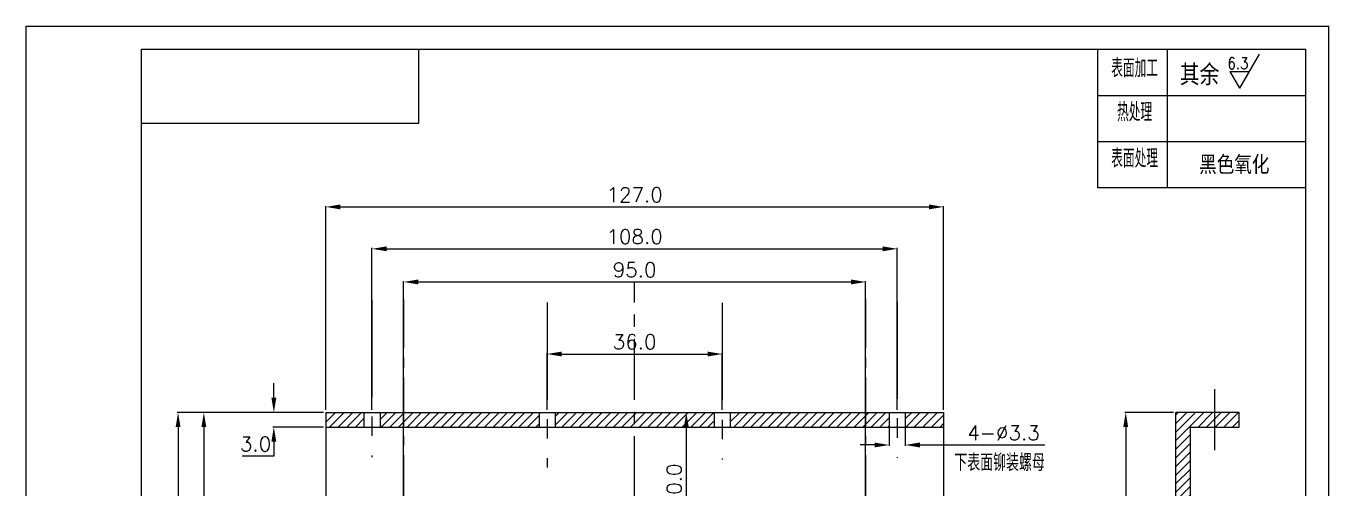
# Model space of a CAD drawing. Extents: x 2854 to 5858, y -1165 to 723.
# Drawn here: x 4530.2 to 4798.1, y -537.8 to -442.7 of the extents above; entities that cross this region are included whole.
import ezdxf
from ezdxf.enums import TextEntityAlignment as Align

# ---------------------------------------------------------------- set-up
doc = ezdxf.new("R2010")
doc.units = 0
doc.header["$MEASUREMENT"] = 0
doc.linetypes.add('PF_CENTER', pattern=[2, 1.25, -0.25, 0.25, -0.25])
doc.layers.get('0').update_dxf_attribs({"linetype": 'CONTINUOUS'})
doc.layers.get('DEFPOINTS').update_dxf_attribs({"linetype": 'CONTINUOUS'})
for name, color, linetype in [('SMPEN_CENTER', 4, 'PF_CENTER'), ('SMPEN_DIM', 3, 'CONTINUOUS'), ('SMPEN_HATCH', 6, 'CONTINUOUS'), ('SMPEN_TEXT', 6, 'CONTINUOUS'), ('SMPEN_THICK', 7, 'CONTINUOUS')]:
    doc.layers.add(name, color=color, linetype=linetype)
doc.styles.get("Standard").update_dxf_attribs({"font": 'txt.shx', "bigfont": 'hshztxt.shx'})
doc.styles.add('STYLE1', font='complex.shx', dxfattribs={"bigfont": 'hzdx.shx'})
doc.dimstyles.new('STANDARD$0', dxfattribs={"dimtxt": 3, "dimasz": 3, "dimexe": 0.18, "dimexo": 0.5, "dimgap": 1, "dimtad": 1, "dimtoh": 1, "dimdec": 1, "dimzin": 0, "dimdsep": 46, "dimtxsty": 'Standard', "dimcen": 0, "dimadec": 1, "dimazin": 0, "dimtfac": 1, "dimtdec": 1, "dimtofl": 0, "dimtmove": 0, "dimatfit": 3, "dimfxl": 0, "dimtolj": 1, "dimtzin": 0, "dimarcsym": 0})

# ---------------------------------------------------------------- blocks, each defined once
blk = doc.blocks.new('*D455')
at = {"layer": 'DEFPOINTS', "color": 0, "ltscale": 10}
for p in [(4766.57, -522.1), (4756.27, -594.6), (4766.57, -594.6)]:
    blk.add_point(p, dxfattribs=at)
at = {"layer": 'SMPEN_DIM', "color": 0, "lineweight": -2, "ltscale": 10}
for p, q in [((4766.07, -522.1), (4756.09, -522.1)), ((4756.27, -525.1), (4756.27, -591.6)), ((4766.07, -594.6), (4756.09, -594.6))]:
    blk.add_line(p, q, dxfattribs=at)
at = {"layer": 'SMPEN_DIM', "color": 0, "ltscale": 10}
for points in [[(4755.77, -525.1), (4756.77, -525.1), (4756.27, -522.1)], [(4755.77, -591.6), (4756.77, -591.6), (4756.27, -594.6)]]:
    blk.add_solid(points, dxfattribs=at)
at = {"layer": 'SMPEN_DIM', "color": 0, "ltscale": 10, "insert": (4753.77, -559.14), "char_height": 3, "attachment_point": 5, "rotation": 90}
blk.add_mtext('\\A1;72.5', dxfattribs=at)
blk = doc.blocks.new('*D454')
at = {"layer": 'DEFPOINTS', "color": 0, "ltscale": 10}
for p in [(4707.64, -522.1), (4710.94, -522.1), (4710.94, -528.79)]:
    blk.add_point(p, dxfattribs=at)
at = {"layer": 'SMPEN_DIM', "color": 0, "lineweight": -2, "ltscale": 10}
for p, q in [((4707.64, -522.6), (4707.64, -528.97)), ((4710.94, -522.6), (4710.94, -528.97)), ((4704.64, -528.79), (4701.64, -528.79)), ((4713.94, -528.79), (4739.64, -528.79))]:
    blk.add_line(p, q, dxfattribs=at)
at = {"layer": 'SMPEN_DIM', "color": 0, "ltscale": 10}
for points in [[(4704.64, -528.29), (4704.64, -529.29), (4707.64, -528.79)], [(4713.94, -528.29), (4713.94, -529.29), (4710.94, -528.79)]]:
    blk.add_solid(points, dxfattribs=at)
at = {"layer": 'SMPEN_DIM', "color": 0, "ltscale": 10, "insert": (4731.14, -526.29), "char_height": 3, "attachment_point": 5}
blk.add_mtext('\\A1;4-%%c3.3', dxfattribs=at)
blk = doc.blocks.new('*D453')
at = {"layer": 'DEFPOINTS', "color": 0, "ltscale": 10}
for p in [(4709.29, -488.48), (4601.29, -522.1), (4709.29, -522.1)]:
    blk.add_point(p, dxfattribs=at)
at = {"layer": 'SMPEN_DIM', "color": 0, "lineweight": -2, "ltscale": 10}
for p, q in [((4601.29, -521.6), (4601.29, -488.3)), ((4604.29, -488.48), (4706.29, -488.48)), ((4709.29, -521.6), (4709.29, -488.3))]:
    blk.add_line(p, q, dxfattribs=at)
at = {"layer": 'SMPEN_DIM', "color": 0, "ltscale": 10}
for points in [[(4604.29, -487.98), (4604.29, -488.98), (4601.29, -488.48)], [(4706.29, -487.98), (4706.29, -488.98), (4709.29, -488.48)]]:
    blk.add_solid(points, dxfattribs=at)
at = {"layer": 'SMPEN_DIM', "color": 0, "ltscale": 10, "insert": (4655.29, -485.98), "char_height": 3, "attachment_point": 5}
blk.add_mtext('\\A1;108.0', dxfattribs=at)
blk = doc.blocks.new('*D452')
at = {"layer": 'DEFPOINTS', "color": 0, "ltscale": 10}
for p in [(4673.29, -510.1), (4637.29, -522.1), (4673.29, -522.1)]:
    blk.add_point(p, dxfattribs=at)
at = {"layer": 'SMPEN_DIM', "color": 0, "lineweight": -2, "ltscale": 10}
for p, q in [((4637.29, -521.6), (4637.29, -509.92)), ((4640.29, -510.1), (4670.29, -510.1)), ((4673.29, -521.6), (4673.29, -509.92))]:
    blk.add_line(p, q, dxfattribs=at)
at = {"layer": 'SMPEN_DIM', "color": 0, "ltscale": 10}
for points in [[(4640.29, -509.6), (4640.29, -510.6), (4637.29, -510.1)], [(4670.29, -509.6), (4670.29, -510.6), (4673.29, -510.1)]]:
    blk.add_solid(points, dxfattribs=at)
at = {"layer": 'SMPEN_DIM', "color": 0, "ltscale": 10, "insert": (4655.29, -507.6), "char_height": 3, "attachment_point": 5}
blk.add_mtext('\\A1;36.0', dxfattribs=at)
blk = doc.blocks.new('*D450')
at = {"layer": 'DEFPOINTS', "color": 0, "ltscale": 10}
for p in [(4591.79, -522.1), (4581.11, -525.1), (4591.79, -525.1)]:
    blk.add_point(p, dxfattribs=at)
at = {"layer": 'SMPEN_DIM', "color": 0, "lineweight": -2, "ltscale": 10}
for p, q in [((4581.11, -519.1), (4581.11, -516.1)), ((4591.29, -522.1), (4580.93, -522.1)), ((4591.29, -525.1), (4580.93, -525.1)), ((4581.11, -528.1), (4581.11, -531.1)), ((4581.11, -531.1), (4574.61, -531.1))]:
    blk.add_line(p, q, dxfattribs=at)
at = {"layer": 'SMPEN_DIM', "color": 0, "ltscale": 10}
for points in [[(4580.61, -519.1), (4581.61, -519.1), (4581.11, -522.1)], [(4580.61, -528.1), (4581.61, -528.1), (4581.11, -525.1)]]:
    blk.add_solid(points, dxfattribs=at)
at = {"layer": 'SMPEN_DIM', "color": 0, "ltscale": 10, "insert": (4577.36, -528.6), "char_height": 3, "attachment_point": 5}
blk.add_mtext('\\A1;3.0', dxfattribs=at)
blk = doc.blocks.new('*D449')
at = {"layer": 'DEFPOINTS', "color": 0, "ltscale": 10}
for p in [(4591.79, -522.1), (4566.72, -573.6), (4591.79, -573.6)]:
    blk.add_point(p, dxfattribs=at)
at = {"layer": 'SMPEN_DIM', "color": 0, "lineweight": -2, "ltscale": 10}
for p, q in [((4591.29, -522.1), (4566.54, -522.1)), ((4566.72, -525.1), (4566.72, -570.6)), ((4591.29, -573.6), (4566.54, -573.6))]:
    blk.add_line(p, q, dxfattribs=at)
at = {"layer": 'SMPEN_DIM', "color": 0, "ltscale": 10}
for points in [[(4566.22, -525.1), (4567.22, -525.1), (4566.72, -522.1)], [(4566.22, -570.6), (4567.22, -570.6), (4566.72, -573.6)]]:
    blk.add_solid(points, dxfattribs=at)
at = {"layer": 'SMPEN_DIM', "color": 0, "ltscale": 10, "insert": (4564.22, -547.85), "char_height": 3, "attachment_point": 5, "rotation": 90}
blk.add_mtext('\\A1;51.5', dxfattribs=at)
blk = doc.blocks.new('*D448')
at = {"layer": 'DEFPOINTS', "color": 0, "ltscale": 10}
for p in [(4591.79, -522.1), (4561.42, -580.6), (4607.79, -580.6)]:
    blk.add_point(p, dxfattribs=at)
at = {"layer": 'SMPEN_DIM', "color": 0, "lineweight": -2, "ltscale": 10}
for p, q in [((4591.29, -522.1), (4561.24, -522.1)), ((4561.42, -525.1), (4561.42, -577.6)), ((4607.29, -580.6), (4561.24, -580.6))]:
    blk.add_line(p, q, dxfattribs=at)
at = {"layer": 'SMPEN_DIM', "color": 0, "ltscale": 10}
for points in [[(4560.92, -525.1), (4561.92, -525.1), (4561.42, -522.1)], [(4560.92, -577.6), (4561.92, -577.6), (4561.42, -580.6)]]:
    blk.add_solid(points, dxfattribs=at)
at = {"layer": 'SMPEN_DIM', "color": 0, "ltscale": 10, "insert": (4558.92, -551.35), "char_height": 3, "attachment_point": 5, "rotation": 90}
blk.add_mtext('\\A1;58.5', dxfattribs=at)
blk = doc.blocks.new('*D447')
at = {"layer": 'DEFPOINTS', "color": 0, "ltscale": 10}
for p in [(4718.79, -479.87), (4591.79, -522.1), (4718.79, -522.1)]:
    blk.add_point(p, dxfattribs=at)
at = {"layer": 'SMPEN_DIM', "color": 0, "lineweight": -2, "ltscale": 10}
for p, q in [((4591.79, -521.6), (4591.79, -479.69)), ((4594.79, -479.87), (4715.79, -479.87)), ((4718.79, -521.6), (4718.79, -479.69))]:
    blk.add_line(p, q, dxfattribs=at)
at = {"layer": 'SMPEN_DIM', "color": 0, "ltscale": 10}
for points in [[(4594.79, -479.37), (4594.79, -480.37), (4591.79, -479.87)], [(4715.79, -479.37), (4715.79, -480.37), (4718.79, -479.87)]]:
    blk.add_solid(points, dxfattribs=at)
at = {"layer": 'SMPEN_DIM', "color": 0, "ltscale": 10, "insert": (4655.29, -477.37), "char_height": 3, "attachment_point": 5}
blk.add_mtext('\\A1;127.0', dxfattribs=at)
blk = doc.blocks.new('*D446')
at = {"layer": 'DEFPOINTS', "color": 0, "ltscale": 10}
for p in [(4591.79, -525.1), (4623.79, -545.69), (4623.79, -573.6)]:
    blk.add_point(p, dxfattribs=at)
at = {"layer": 'SMPEN_DIM', "color": 0, "lineweight": -2, "ltscale": 10}
for p, q in [((4591.79, -525.6), (4591.79, -545.87)), ((4594.79, -545.69), (4620.79, -545.69)), ((4623.79, -573.1), (4623.79, -545.51))]:
    blk.add_line(p, q, dxfattribs=at)
at = {"layer": 'SMPEN_DIM', "color": 0, "ltscale": 10}
for points in [[(4594.79, -545.19), (4594.79, -546.19), (4591.79, -545.69)], [(4620.79, -545.19), (4620.79, -546.19), (4623.79, -545.69)]]:
    blk.add_solid(points, dxfattribs=at)
at = {"layer": 'SMPEN_DIM', "color": 0, "ltscale": 10, "insert": (4607.79, -543.19), "char_height": 3, "attachment_point": 5}
blk.add_mtext('\\A1;32.0', dxfattribs=at)
blk = doc.blocks.new('*D445')
at = {"layer": 'DEFPOINTS', "color": 0, "ltscale": 10}
for p in [(4702.79, -495.29), (4607.79, -580.6), (4702.79, -580.6)]:
    blk.add_point(p, dxfattribs=at)
at = {"layer": 'SMPEN_DIM', "color": 0, "lineweight": -2, "ltscale": 10}
for p, q in [((4607.79, -580.1), (4607.79, -495.11)), ((4610.79, -495.29), (4699.79, -495.29)), ((4702.79, -580.1), (4702.79, -495.11))]:
    blk.add_line(p, q, dxfattribs=at)
at = {"layer": 'SMPEN_DIM', "color": 0, "ltscale": 10}
for points in [[(4610.79, -494.79), (4610.79, -495.79), (4607.79, -495.29)], [(4699.79, -494.79), (4699.79, -495.79), (4702.79, -495.29)]]:
    blk.add_solid(points, dxfattribs=at)
at = {"layer": 'SMPEN_DIM', "color": 0, "ltscale": 10, "insert": (4655.29, -492.79), "char_height": 3, "attachment_point": 5}
blk.add_mtext('\\A1;95.0', dxfattribs=at)
blk = doc.blocks.new('ADDBOX3')
at = {"layer": 'SMPEN_THICK', "ltscale": 8}
for p, q in [((-45, -30), (-45, 0)), ((-30, 0), (-30, -30)), ((-45, -10), (0, -10)), ((-45, -20), (0, -20)), ((0, -30), (-45, -30))]:
    blk.add_line(p, q, dxfattribs=at)
at = {"layer": 'SMPEN_TEXT', "ltscale": 8, "width": 0.667}
for s, p in [('表面加工', (-37.05, -7.32)), ('热处理', (-37.05, -16.82)), ('表面处理', (-37.05, -26.82))]:
    blk.add_text(s, height=4, dxfattribs=at).set_placement(p, align=Align.BOTTOM_CENTER)
at = {"layer": 'SMPEN_TEXT', "ltscale": 8}
for tag, p in [('HEATTREATMENT', (-15.54, -17.14)), ('SURFACETREATMENT', (-13.33, -26.97))]:
    blk.add_attdef(tag, text='', height=3.5, dxfattribs=at).set_placement(p, align=Align.BOTTOM_CENTER)
blk = doc.blocks.new('*D728')
at = {"layer": 'DEFPOINTS', "color": 0, "ltscale": 10}
for p in [(4655.29, -522.1), (4655.29, -552.1), (4665.92, -552.1)]:
    blk.add_point(p, dxfattribs=at)
at = {"layer": 'SMPEN_DIM', "color": 0, "lineweight": -2, "ltscale": 10}
for p, q in [((4655.79, -522.1), (4666.1, -522.1)), ((4665.92, -525.1), (4665.92, -549.1)), ((4655.79, -552.1), (4666.1, -552.1))]:
    blk.add_line(p, q, dxfattribs=at)
at = {"layer": 'SMPEN_DIM', "color": 0, "ltscale": 10}
for points in [[(4665.42, -525.1), (4666.42, -525.1), (4665.92, -522.1)], [(4665.42, -549.1), (4666.42, -549.1), (4665.92, -552.1)]]:
    blk.add_solid(points, dxfattribs=at)
at = {"layer": 'SMPEN_DIM', "color": 0, "ltscale": 10, "insert": (4663.42, -537.1), "char_height": 3, "attachment_point": 5, "rotation": 90}
blk.add_mtext('\\A1;30.0', dxfattribs=at)

msp = doc.modelspace()

# ---------------------------------------------------------------- hatches: boundary and pattern name
at = {"layer": 'SMPEN_HATCH', "ltscale": 10}
h = msp.add_hatch(dxfattribs=at)
h.set_pattern_fill('ANSI31', color=256, scale=10, style=0)
h.paths.add_polyline_path([(4710.94, -522.1), (4710.94, -525.1), (4718.79, -525.1), (4718.79, -522.1)])
h.paths.add_polyline_path([(4707.64, -525.1), (4707.64, -522.1), (4702.79, -522.1), (4702.79, -525.1)])
h.paths.add_polyline_path([(4702.79, -525.1), (4702.79, -522.1), (4674.94, -522.1), (4674.94, -525.1)])
h.paths.add_polyline_path([(4671.64, -525.1), (4671.64, -522.1), (4655.29, -522.1), (4655.29, -525.1)])
h.paths.add_polyline_path([(4638.94, -522.1), (4638.94, -525.1), (4655.29, -525.1), (4655.29, -522.1)])
h.paths.add_polyline_path([(4635.64, -525.1), (4635.64, -522.1), (4607.79, -522.1), (4607.79, -525.1)])
h.paths.add_polyline_path([(4607.79, -525.1), (4607.79, -522.1), (4602.94, -522.1), (4602.94, -525.1)])
h.paths.add_polyline_path([(4599.64, -525.1), (4599.64, -522.1), (4591.79, -522.1), (4591.79, -525.1)])
h = msp.add_hatch(dxfattribs=at)
h.set_pattern_fill('ANSI31', color=256, scale=10, style=0)
h.paths.add_polyline_path([(4779.57, -525.1), (4779.57, -522.1), (4774.57, -522.1), (4774.57, -525.1)])
h.paths.add_polyline_path([(4769.57, -525.1), (4774.57, -525.1), (4774.57, -522.1), (4766.57, -522.1), (4766.57, -552.1), (4769.57, -552.1)])

# ---------------------------------------------------------------- linework, layer by layer
at = {"linetype": 'Continuous'}
for p, q in [((4553.91, -720.1), (4553.91, -447.45)), ((4793.3, -720.1), (4793.3, -447.45))]:
    msp.add_line(p, q, dxfattribs=at)
msp.add_line((4553.91, -447.45), (4793.3, -447.45))
at = {"ltscale": 10}
for p, q in [((4591.79, -522.1), (4718.79, -522.1)), ((4591.79, -522.1), (4591.79, -573.6)), ((4718.79, -522.1), (4718.79, -573.6)), ((4779.57, -522.1), (4766.57, -522.1)), ((4766.57, -567.95), (4766.57, -522.1)), ((4779.57, -525.1), (4779.57, -522.1)), ((4591.79, -525.1), (4718.79, -525.1)), ((4769.57, -567.95), (4769.57, -525.1)), ((4769.57, -525.1), (4779.57, -525.1))]:
    msp.add_line(p, q, dxfattribs=at)
at = {"ltscale": 16}
for p, q in [((4599.64, -522.1), (4599.64, -525.1)), ((4602.94, -522.1), (4602.94, -525.1)), ((4635.64, -522.1), (4635.64, -525.1)), ((4638.94, -522.1), (4638.94, -525.1)), ((4671.64, -522.1), (4671.64, -525.1)), ((4674.94, -522.1), (4674.94, -525.1)), ((4707.64, -522.1), (4707.64, -525.1)), ((4710.94, -522.1), (4710.94, -525.1))]:
    msp.add_line(p, q, dxfattribs=at)
at = {"layer": 'SMPEN_CENTER', "ltscale": 10}
for p, q in [((4655.29, -599.5), (4655.29, -495.29)), ((4607.79, -604.73), (4607.79, -501.88)), ((4774.57, -529.85), (4774.57, -515.96))]:
    msp.add_line(p, q, dxfattribs=at)
at = {"layer": 'SMPEN_CENTER', "ltscale": 16}
for p, q in [((4601.29, -498.94), (4601.29, -531.28)), ((4637.29, -499.48), (4637.29, -533.43)), ((4673.29, -499.6), (4673.29, -531.8)), ((4709.29, -499.29), (4709.29, -531.41))]:
    msp.add_line(p, q, dxfattribs=at)
at = {"layer": 'SMPEN_CENTER', "ltscale": 8}
for p, q in [((4607.79, -498.9), (4607.79, -598.78)), ((4607.79, -498.9), (4607.79, -598.78)), ((4702.79, -498.9), (4702.79, -598.78)), ((4702.79, -498.9), (4702.79, -598.78))]:
    msp.add_line(p, q, dxfattribs=at)
at = {"layer": 'SMPEN_DIM'}
for p, q in [((4783.71, -448.49), (4779.67, -455.47)), ((4777.68, -452.02), (4779.67, -455.47)), ((4777.68, -452.02), (4781.66, -452.02))]:
    msp.add_line(p, q, dxfattribs=at)
at = {"layer": 'SMPEN_THICK', "color": 1, "linetype": 'Continuous'}
for p, q in [((4530.16, -724.85), (4530.16, -442.7)), ((4530.16, -724.85), (4530.16, -442.7)), ((4530.16, -724.85), (4530.16, -442.7)), ((4530.16, -724.85), (4530.16, -442.7)), ((4530.16, -724.85), (4530.16, -442.7)), ((4530.16, -724.85), (4530.16, -442.7)), ((4530.16, -724.85), (4530.16, -442.7)), ((4530.16, -724.85), (4530.16, -442.7)), ((4530.16, -724.85), (4530.16, -442.7)), ((4530.16, -724.85), (4530.16, -442.7)), ((4530.16, -724.85), (4530.16, -442.7)), ((4530.16, -724.85), (4530.16, -442.7)), ((4530.16, -724.85), (4530.16, -442.7)), ((4530.16, -724.85), (4530.16, -442.7)), ((4530.16, -724.85), (4530.16, -442.7)), ((4530.16, -724.85), (4530.16, -442.7)), ((4530.16, -724.85), (4530.16, -442.7)), ((4530.16, -724.85), (4530.16, -442.7)), ((4530.16, -724.85), (4530.16, -442.7)), ((4798.05, -724.85), (4798.05, -442.7)), ((4610.91, -462.65), (4610.91, -447.45)), ((4553.91, -462.65), (4610.91, -462.65))]:
    msp.add_line(p, q, dxfattribs=at)
at = {"layer": 'SMPEN_THICK', "color": 1}
for p, q in [((4530.16, -442.7), (4629.91, -442.7)), ((4530.16, -442.7), (4629.91, -442.7)), ((4530.16, -442.7), (4798.05, -442.7)), ((4530.16, -442.7), (4729.66, -442.7)), ((4655.45, -442.7), (4721.28, -442.7))]:
    msp.add_line(p, q, dxfattribs=at)

# ---------------------------------------------------------------- block references
at = {"layer": 'SMPEN_THICK', "xscale": 0.9499999999998181, "yscale": 0.9500000000002728, "zscale": 0.95}
msp.add_blockref('ADDBOX3', (4793.3, -447.45), dxfattribs=at)

# ---------------------------------------------------------------- texts
at = {"layer": 'SMPEN_DIM'}
for s, height, width, p in [('6.3', 2.375, 0.85, (4779.34, -450.36)), ('下表面铆装螺母', 3.5, 0.8, (4730.33, -532.24))]:
    msp.add_text(s, height=height, dxfattribs=dict(at, width=width)).set_placement(p, align=Align.MIDDLE)
at = {"layer": 'SMPEN_DIM', "style": 'STYLE1'}
for s, height, p in [('其余', 4.275, (4771.45, -452.49)), ('黑色氧化', 3.8, (4778.59, -471.03))]:
    msp.add_text(s, height=height, dxfattribs=at).set_placement(p, align=Align.MIDDLE)

# ---------------------------------------------------------------- dimensions: what is measured, and where the dimension line sits
at = {"layer": 'SMPEN_DIM', "ltscale": 10}
for base, p1, p2, picture, middle in [((4718.79, -479.87), (4591.79, -522.1), (4718.79, -522.1), '*D447', (4655.29, -479.87)), ((4709.29, -488.48), (4601.29, -522.1), (4709.29, -522.1), '*D453', (4655.29, -488.48)), ((4702.79, -495.29), (4607.79, -580.6), (4702.79, -580.6), '*D445', (4655.29, -495.29)), ((4673.29, -510.1), (4637.29, -522.1), (4673.29, -522.1), '*D452', (4655.29, -510.1))]:
    dim = msp.add_linear_dim(base=base, p1=p1, p2=p2, dimstyle='STANDARD$0', dxfattribs=at)
    dim.commit()
    dim.dimension.update_dxf_attribs({"geometry": picture, "text_midpoint": middle, "dimtype": 160})
for base, p1, p2, picture, middle in [((4581.11, -525.1), (4591.79, -522.1), (4591.79, -525.1), '*D450', (4577.36, -528.6)), ((4561.42, -580.6), (4591.79, -522.1), (4607.79, -580.6), '*D448', (4558.92, -551.35)), ((4566.72, -573.6), (4591.79, -522.1), (4591.79, -573.6), '*D449', (4564.22, -547.85)), ((4665.92, -552.1), (4655.29, -522.1), (4655.29, -552.1), '*D728', (4663.42, -537.1))]:
    dim = msp.add_linear_dim(base=base, p1=p1, p2=p2, angle=90, dimstyle='STANDARD$0', dxfattribs=at)
    dim.commit()
    dim.dimension.update_dxf_attribs({"geometry": picture, "text_midpoint": middle})
dim = msp.add_linear_dim(base=(4710.94, -528.79), p1=(4707.64, -522.1), p2=(4710.94, -522.1), text='4-%%c<>', dimstyle='STANDARD$0', dxfattribs=at)
dim.commit()
dim.dimension.update_dxf_attribs({"geometry": '*D454', "text_midpoint": (4731.14, -528.79), "dimtype": 160})
dim = msp.add_linear_dim(base=(4756.27, -594.6), p1=(4766.57, -522.1), p2=(4766.57, -594.6), angle=90, dimstyle='STANDARD$0', dxfattribs=at)
dim.commit()
dim.dimension.update_dxf_attribs({"geometry": '*D455', "text_midpoint": (4756.27, -559.14), "dimtype": 160})
dim = msp.add_linear_dim(base=(4623.79, -545.69), p1=(4591.79, -525.1), p2=(4623.79, -573.6), dimstyle='STANDARD$0', dxfattribs=at)
dim.commit()
dim.dimension.update_dxf_attribs({"geometry": '*D446', "text_midpoint": (4607.79, -543.19)})

doc.saveas('drawing.dxf')
